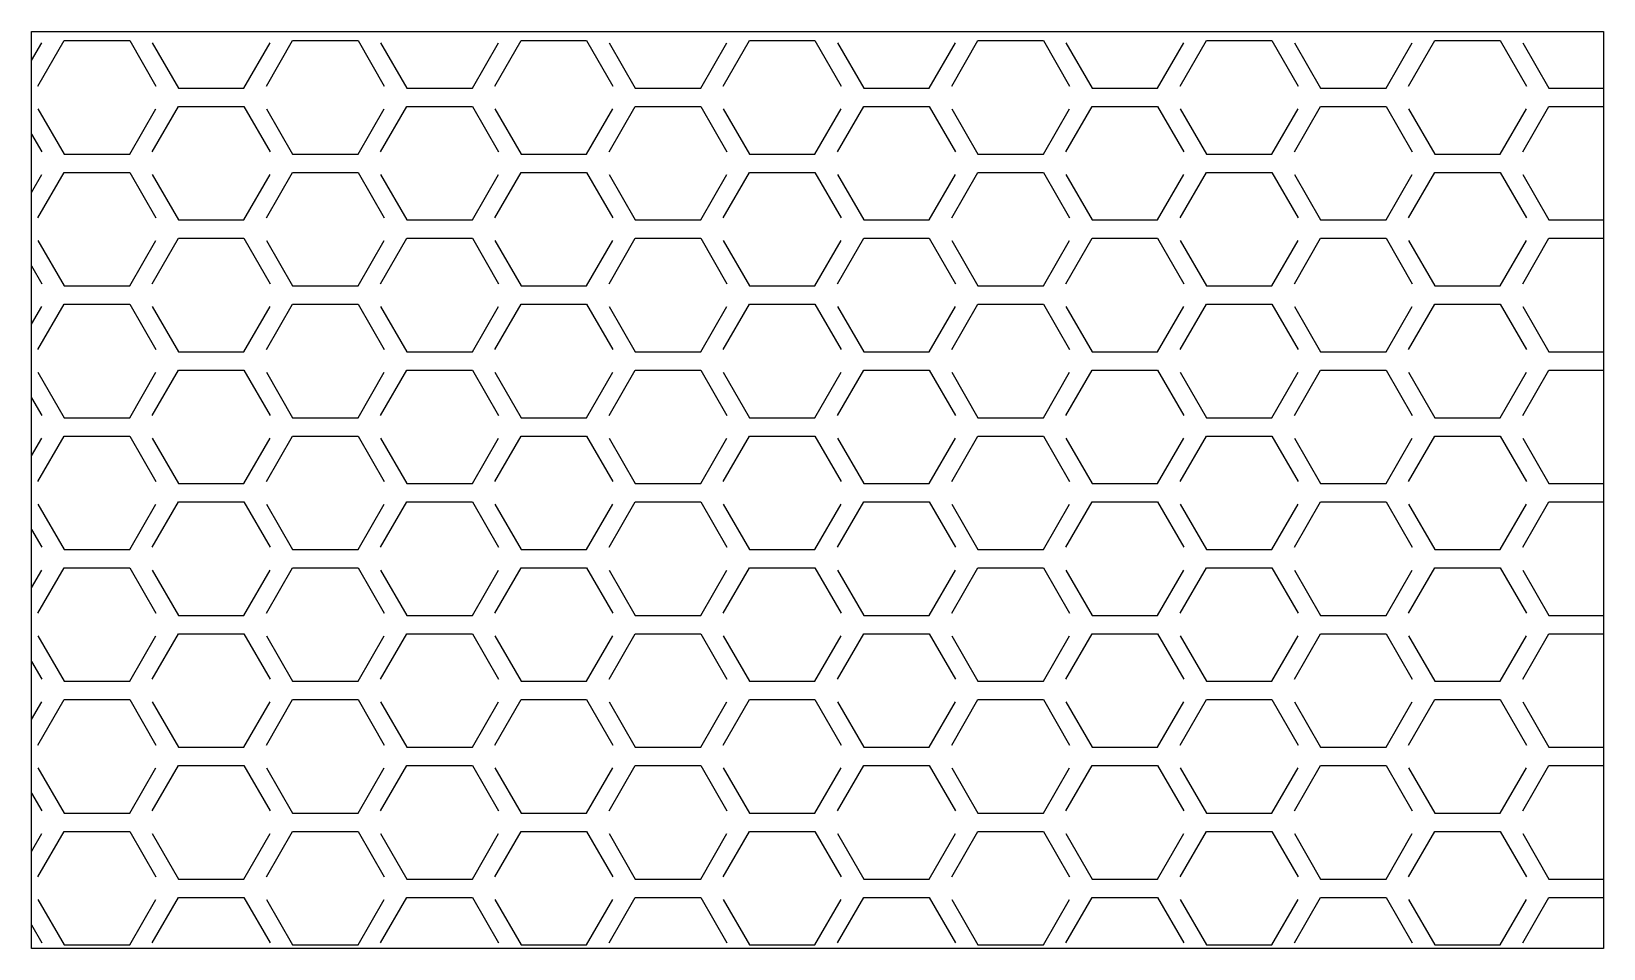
# Model space of a CAD drawing. Header units: millimetres. Extents: x 0 to 120, y 0 to 70.
import ezdxf

# ---------------------------------------------------------------- set-up
doc = ezdxf.new("R2010")
doc.units = ezdxf.units.MM
doc.layers.add('CUT', color=1, linetype='CONTINUOUS')

msp = doc.modelspace()

# ---------------------------------------------------------------- linework, layer by layer
at = {"layer": 'CUT'}
for p, q in [((0, 67.7795), (0.782, 69.134)), ((0, 62.1602), (0.782, 60.8058)), ((0, 57.7193), (0.782, 59.0737)), ((0, 52.1), (0.782, 50.7455)), ((0, 47.659), (0.782, 49.0135)), ((0, 42.0397), (0.782, 40.6853)), ((0, 37.5987), (0.782, 38.9532)), ((0, 31.9795), (0.782, 30.625)), ((0, 27.5385), (0.782, 28.893)), ((0, 21.9192), (0.782, 20.5648)), ((0, 17.4782), (0.782, 18.8327)), ((0, 11.859), (0.782, 10.5045)), ((0, 7.418), (0.782, 8.7725)), ((0, 1.7987), (0.782, 0.4442))]:
    msp.add_line(p, q, dxfattribs=at)
for points in [[(0, 70), (120, 70), (120, 0), (0, 0), (0, 70)], [(0.5, 65.8359), (2.5, 69.3), (7.5, 69.3), (9.5, 65.8359)], [(9.218, 69.134), (11.218, 65.6699), (16.218, 65.6699), (18.218, 69.134)], [(17.936, 65.8359), (19.936, 69.3), (24.936, 69.3), (26.936, 65.8359)], [(26.654, 69.134), (28.654, 65.6699), (33.654, 65.6699), (35.654, 69.134)], [(35.372, 65.8359), (37.372, 69.3), (42.372, 69.3), (44.372, 65.8359)], [(44.09, 69.134), (46.09, 65.6699), (51.09, 65.6699), (53.09, 69.134)], [(52.808, 65.8359), (54.808, 69.3), (59.808, 69.3), (61.808, 65.8359)], [(61.526, 69.134), (63.526, 65.6699), (68.526, 65.6699), (70.526, 69.134)], [(70.244, 65.8359), (72.244, 69.3), (77.244, 69.3), (79.244, 65.8359)], [(78.962, 69.134), (80.962, 65.6699), (85.962, 65.6699), (87.962, 69.134)], [(87.68, 65.8359), (89.68, 69.3), (94.68, 69.3), (96.68, 65.8359)], [(96.398, 69.134), (98.398, 65.6699), (103.398, 65.6699), (105.398, 69.134)], [(105.116, 65.8359), (107.116, 69.3), (112.116, 69.3), (114.116, 65.8359)], [(113.834, 69.134), (115.834, 65.6699), (120, 65.6699)], [(0.5, 64.1038), (2.5, 60.6397), (7.5, 60.6397), (9.5, 64.1038)], [(9.218, 60.8058), (11.218, 64.2699), (16.218, 64.2699), (18.218, 60.8058)], [(17.936, 64.1038), (19.936, 60.6397), (24.936, 60.6397), (26.936, 64.1038)], [(26.654, 60.8058), (28.654, 64.2699), (33.654, 64.2699), (35.654, 60.8058)], [(35.372, 64.1038), (37.372, 60.6397), (42.372, 60.6397), (44.372, 64.1038)], [(44.09, 60.8058), (46.09, 64.2699), (51.09, 64.2699), (53.09, 60.8058)], [(52.808, 64.1038), (54.808, 60.6397), (59.808, 60.6397), (61.808, 64.1038)], [(61.526, 60.8058), (63.526, 64.2699), (68.526, 64.2699), (70.526, 60.8058)], [(70.244, 64.1038), (72.244, 60.6397), (77.244, 60.6397), (79.244, 64.1038)], [(78.962, 60.8058), (80.962, 64.2699), (85.962, 64.2699), (87.962, 60.8058)], [(87.68, 64.1038), (89.68, 60.6397), (94.68, 60.6397), (96.68, 64.1038)], [(96.398, 60.8058), (98.398, 64.2699), (103.398, 64.2699), (105.398, 60.8058)], [(105.116, 64.1038), (107.116, 60.6397), (112.116, 60.6397), (114.116, 64.1038)], [(113.834, 60.8058), (115.834, 64.2699), (120, 64.2699)], [(0.5, 55.7756), (2.5, 59.2397), (7.5, 59.2397), (9.5, 55.7756)], [(9.218, 59.0737), (11.218, 55.6096), (16.218, 55.6096), (18.218, 59.0737)], [(17.936, 55.7756), (19.936, 59.2397), (24.936, 59.2397), (26.936, 55.7756)], [(26.654, 59.0737), (28.654, 55.6096), (33.654, 55.6096), (35.654, 59.0737)], [(35.372, 55.7756), (37.372, 59.2397), (42.372, 59.2397), (44.372, 55.7756)], [(44.09, 59.0737), (46.09, 55.6096), (51.09, 55.6096), (53.09, 59.0737)], [(52.808, 55.7756), (54.808, 59.2397), (59.808, 59.2397), (61.808, 55.7756)], [(61.526, 59.0737), (63.526, 55.6096), (68.526, 55.6096), (70.526, 59.0737)], [(70.244, 55.7756), (72.244, 59.2397), (77.244, 59.2397), (79.244, 55.7756)], [(78.962, 59.0737), (80.962, 55.6096), (85.962, 55.6096), (87.962, 59.0737)], [(87.68, 55.7756), (89.68, 59.2397), (94.68, 59.2397), (96.68, 55.7756)], [(96.398, 59.0737), (98.398, 55.6096), (103.398, 55.6096), (105.398, 59.0737)], [(105.116, 55.7756), (107.116, 59.2397), (112.116, 59.2397), (114.116, 55.7756)], [(113.834, 59.0737), (115.834, 55.6096), (120, 55.6096)], [(0.5, 54.0436), (2.5, 50.5795), (7.5, 50.5795), (9.5, 54.0436)], [(9.218, 50.7455), (11.218, 54.2096), (16.218, 54.2096), (18.218, 50.7455)], [(17.936, 54.0436), (19.936, 50.5795), (24.936, 50.5795), (26.936, 54.0436)], [(26.654, 50.7455), (28.654, 54.2096), (33.654, 54.2096), (35.654, 50.7455)], [(35.372, 54.0436), (37.372, 50.5795), (42.372, 50.5795), (44.372, 54.0436)], [(44.09, 50.7455), (46.09, 54.2096), (51.09, 54.2096), (53.09, 50.7455)], [(52.808, 54.0436), (54.808, 50.5795), (59.808, 50.5795), (61.808, 54.0436)], [(61.526, 50.7455), (63.526, 54.2096), (68.526, 54.2096), (70.526, 50.7455)], [(70.244, 54.0436), (72.244, 50.5795), (77.244, 50.5795), (79.244, 54.0436)], [(78.962, 50.7455), (80.962, 54.2096), (85.962, 54.2096), (87.962, 50.7455)], [(87.68, 54.0436), (89.68, 50.5795), (94.68, 50.5795), (96.68, 54.0436)], [(96.398, 50.7455), (98.398, 54.2096), (103.398, 54.2096), (105.398, 50.7455)], [(105.116, 54.0436), (107.116, 50.5795), (112.116, 50.5795), (114.116, 54.0436)], [(113.834, 50.7455), (115.834, 54.2096), (120, 54.2096)], [(0.5, 45.7154), (2.5, 49.1795), (7.5, 49.1795), (9.5, 45.7154)], [(9.218, 49.0135), (11.218, 45.5494), (16.218, 45.5494), (18.218, 49.0135)], [(17.936, 45.7154), (19.936, 49.1795), (24.936, 49.1795), (26.936, 45.7154)], [(26.654, 49.0135), (28.654, 45.5494), (33.654, 45.5494), (35.654, 49.0135)], [(35.372, 45.7154), (37.372, 49.1795), (42.372, 49.1795), (44.372, 45.7154)], [(44.09, 49.0135), (46.09, 45.5494), (51.09, 45.5494), (53.09, 49.0135)], [(52.808, 45.7154), (54.808, 49.1795), (59.808, 49.1795), (61.808, 45.7154)], [(61.526, 49.0135), (63.526, 45.5494), (68.526, 45.5494), (70.526, 49.0135)], [(70.244, 45.7154), (72.244, 49.1795), (77.244, 49.1795), (79.244, 45.7154)], [(78.962, 49.0135), (80.962, 45.5494), (85.962, 45.5494), (87.962, 49.0135)], [(87.68, 45.7154), (89.68, 49.1795), (94.68, 49.1795), (96.68, 45.7154)], [(96.398, 49.0135), (98.398, 45.5494), (103.398, 45.5494), (105.398, 49.0135)], [(105.116, 45.7154), (107.116, 49.1795), (112.116, 49.1795), (114.116, 45.7154)], [(113.834, 49.0135), (115.834, 45.5494), (120, 45.5494)], [(0.5, 43.9833), (2.5, 40.5192), (7.5, 40.5192), (9.5, 43.9833)], [(9.218, 40.6853), (11.218, 44.1494), (16.218, 44.1494), (18.218, 40.6853)], [(17.936, 43.9833), (19.936, 40.5192), (24.936, 40.5192), (26.936, 43.9833)], [(26.654, 40.6853), (28.654, 44.1494), (33.654, 44.1494), (35.654, 40.6853)], [(35.372, 43.9833), (37.372, 40.5192), (42.372, 40.5192), (44.372, 43.9833)], [(44.09, 40.6853), (46.09, 44.1494), (51.09, 44.1494), (53.09, 40.6853)], [(52.808, 43.9833), (54.808, 40.5192), (59.808, 40.5192), (61.808, 43.9833)], [(61.526, 40.6853), (63.526, 44.1494), (68.526, 44.1494), (70.526, 40.6853)], [(70.244, 43.9833), (72.244, 40.5192), (77.244, 40.5192), (79.244, 43.9833)], [(78.962, 40.6853), (80.962, 44.1494), (85.962, 44.1494), (87.962, 40.6853)], [(87.68, 43.9833), (89.68, 40.5192), (94.68, 40.5192), (96.68, 43.9833)], [(96.398, 40.6853), (98.398, 44.1494), (103.398, 44.1494), (105.398, 40.6853)], [(105.116, 43.9833), (107.116, 40.5192), (112.116, 40.5192), (114.116, 43.9833)], [(113.834, 40.6853), (115.834, 44.1494), (120, 44.1494)], [(0.5, 35.6551), (2.5, 39.1192), (7.5, 39.1192), (9.5, 35.6551)], [(9.218, 38.9532), (11.218, 35.4891), (16.218, 35.4891), (18.218, 38.9532)], [(17.936, 35.6551), (19.936, 39.1192), (24.936, 39.1192), (26.936, 35.6551)], [(26.654, 38.9532), (28.654, 35.4891), (33.654, 35.4891), (35.654, 38.9532)], [(35.372, 35.6551), (37.372, 39.1192), (42.372, 39.1192), (44.372, 35.6551)], [(44.09, 38.9532), (46.09, 35.4891), (51.09, 35.4891), (53.09, 38.9532)], [(52.808, 35.6551), (54.808, 39.1192), (59.808, 39.1192), (61.808, 35.6551)], [(61.526, 38.9532), (63.526, 35.4891), (68.526, 35.4891), (70.526, 38.9532)], [(70.244, 35.6551), (72.244, 39.1192), (77.244, 39.1192), (79.244, 35.6551)], [(78.962, 38.9532), (80.962, 35.4891), (85.962, 35.4891), (87.962, 38.9532)], [(87.68, 35.6551), (89.68, 39.1192), (94.68, 39.1192), (96.68, 35.6551)], [(96.398, 38.9532), (98.398, 35.4891), (103.398, 35.4891), (105.398, 38.9532)], [(105.116, 35.6551), (107.116, 39.1192), (112.116, 39.1192), (114.116, 35.6551)], [(113.834, 38.9532), (115.834, 35.4891), (120, 35.4891)], [(0.5, 33.9231), (2.5, 30.459), (7.5, 30.459), (9.5, 33.9231)], [(9.218, 30.625), (11.218, 34.0891), (16.218, 34.0891), (18.218, 30.625)], [(17.936, 33.9231), (19.936, 30.459), (24.936, 30.459), (26.936, 33.9231)], [(26.654, 30.625), (28.654, 34.0891), (33.654, 34.0891), (35.654, 30.625)], [(35.372, 33.9231), (37.372, 30.459), (42.372, 30.459), (44.372, 33.9231)], [(44.09, 30.625), (46.09, 34.0891), (51.09, 34.0891), (53.09, 30.625)], [(52.808, 33.9231), (54.808, 30.459), (59.808, 30.459), (61.808, 33.9231)], [(61.526, 30.625), (63.526, 34.0891), (68.526, 34.0891), (70.526, 30.625)], [(70.244, 33.9231), (72.244, 30.459), (77.244, 30.459), (79.244, 33.9231)], [(78.962, 30.625), (80.962, 34.0891), (85.962, 34.0891), (87.962, 30.625)], [(87.68, 33.9231), (89.68, 30.459), (94.68, 30.459), (96.68, 33.9231)], [(96.398, 30.625), (98.398, 34.0891), (103.398, 34.0891), (105.398, 30.625)], [(105.116, 33.9231), (107.116, 30.459), (112.116, 30.459), (114.116, 33.9231)], [(113.834, 30.625), (115.834, 34.0891), (120, 34.0891)], [(0.5, 25.5949), (2.5, 29.059), (7.5, 29.059), (9.5, 25.5949)], [(9.218, 28.893), (11.218, 25.4289), (16.218, 25.4289), (18.218, 28.893)], [(17.936, 25.5949), (19.936, 29.059), (24.936, 29.059), (26.936, 25.5949)], [(26.654, 28.893), (28.654, 25.4289), (33.654, 25.4289), (35.654, 28.893)], [(35.372, 25.5949), (37.372, 29.059), (42.372, 29.059), (44.372, 25.5949)], [(44.09, 28.893), (46.09, 25.4289), (51.09, 25.4289), (53.09, 28.893)], [(52.808, 25.5949), (54.808, 29.059), (59.808, 29.059), (61.808, 25.5949)], [(61.526, 28.893), (63.526, 25.4289), (68.526, 25.4289), (70.526, 28.893)], [(70.244, 25.5949), (72.244, 29.059), (77.244, 29.059), (79.244, 25.5949)], [(78.962, 28.893), (80.962, 25.4289), (85.962, 25.4289), (87.962, 28.893)], [(87.68, 25.5949), (89.68, 29.059), (94.68, 29.059), (96.68, 25.5949)], [(96.398, 28.893), (98.398, 25.4289), (103.398, 25.4289), (105.398, 28.893)], [(105.116, 25.5949), (107.116, 29.059), (112.116, 29.059), (114.116, 25.5949)], [(113.834, 28.893), (115.834, 25.4289), (120, 25.4289)], [(9.218, 20.5648), (11.218, 24.0289), (16.218, 24.0289), (18.218, 20.5648)], [(26.654, 20.5648), (28.654, 24.0289), (33.654, 24.0289), (35.654, 20.5648)], [(44.09, 20.5648), (46.09, 24.0289), (51.09, 24.0289), (53.09, 20.5648)], [(61.526, 20.5648), (63.526, 24.0289), (68.526, 24.0289), (70.526, 20.5648)], [(78.962, 20.5648), (80.962, 24.0289), (85.962, 24.0289), (87.962, 20.5648)], [(96.398, 20.5648), (98.398, 24.0289), (103.398, 24.0289), (105.398, 20.5648)], [(113.834, 20.5648), (115.834, 24.0289), (120, 24.0289)], [(0.5, 23.8628), (2.5, 20.3987), (7.5, 20.3987), (9.5, 23.8628)], [(17.936, 23.8628), (19.936, 20.3987), (24.936, 20.3987), (26.936, 23.8628)], [(35.372, 23.8628), (37.372, 20.3987), (42.372, 20.3987), (44.372, 23.8628)], [(52.808, 23.8628), (54.808, 20.3987), (59.808, 20.3987), (61.808, 23.8628)], [(70.244, 23.8628), (72.244, 20.3987), (77.244, 20.3987), (79.244, 23.8628)], [(87.68, 23.8628), (89.68, 20.3987), (94.68, 20.3987), (96.68, 23.8628)], [(105.116, 23.8628), (107.116, 20.3987), (112.116, 20.3987), (114.116, 23.8628)], [(0.5, 15.5346), (2.5, 18.9987), (7.5, 18.9987), (9.5, 15.5346)], [(9.218, 18.8327), (11.218, 15.3686), (16.218, 15.3686), (18.218, 18.8327)], [(17.936, 15.5346), (19.936, 18.9987), (24.936, 18.9987), (26.936, 15.5346)], [(26.654, 18.8327), (28.654, 15.3686), (33.654, 15.3686), (35.654, 18.8327)], [(35.372, 15.5346), (37.372, 18.9987), (42.372, 18.9987), (44.372, 15.5346)], [(44.09, 18.8327), (46.09, 15.3686), (51.09, 15.3686), (53.09, 18.8327)], [(52.808, 15.5346), (54.808, 18.9987), (59.808, 18.9987), (61.808, 15.5346)], [(61.526, 18.8327), (63.526, 15.3686), (68.526, 15.3686), (70.526, 18.8327)], [(70.244, 15.5346), (72.244, 18.9987), (77.244, 18.9987), (79.244, 15.5346)], [(78.962, 18.8327), (80.962, 15.3686), (85.962, 15.3686), (87.962, 18.8327)], [(87.68, 15.5346), (89.68, 18.9987), (94.68, 18.9987), (96.68, 15.5346)], [(96.398, 18.8327), (98.398, 15.3686), (103.398, 15.3686), (105.398, 18.8327)], [(105.116, 15.5346), (107.116, 18.9987), (112.116, 18.9987), (114.116, 15.5346)], [(113.834, 18.8327), (115.834, 15.3686), (120, 15.3686)], [(0.5, 13.8026), (2.5, 10.3385), (7.5, 10.3385), (9.5, 13.8026)], [(9.218, 10.5045), (11.218, 13.9686), (16.218, 13.9686), (18.218, 10.5045)], [(17.936, 13.8026), (19.936, 10.3385), (24.936, 10.3385), (26.936, 13.8026)], [(26.654, 10.5045), (28.654, 13.9686), (33.654, 13.9686), (35.654, 10.5045)], [(35.372, 13.8026), (37.372, 10.3385), (42.372, 10.3385), (44.372, 13.8026)], [(44.09, 10.5045), (46.09, 13.9686), (51.09, 13.9686), (53.09, 10.5045)], [(52.808, 13.8026), (54.808, 10.3385), (59.808, 10.3385), (61.808, 13.8026)], [(61.526, 10.5045), (63.526, 13.9686), (68.526, 13.9686), (70.526, 10.5045)], [(70.244, 13.8026), (72.244, 10.3385), (77.244, 10.3385), (79.244, 13.8026)], [(78.962, 10.5045), (80.962, 13.9686), (85.962, 13.9686), (87.962, 10.5045)], [(87.68, 13.8026), (89.68, 10.3385), (94.68, 10.3385), (96.68, 13.8026)], [(96.398, 10.5045), (98.398, 13.9686), (103.398, 13.9686), (105.398, 10.5045)], [(105.116, 13.8026), (107.116, 10.3385), (112.116, 10.3385), (114.116, 13.8026)], [(113.834, 10.5045), (115.834, 13.9686), (120, 13.9686)], [(0.5, 5.4744), (2.5, 8.9385), (7.5, 8.9385), (9.5, 5.4744)], [(9.218, 8.7725), (11.218, 5.3083), (16.218, 5.3083), (18.218, 8.7725)], [(17.936, 5.4744), (19.936, 8.9385), (24.936, 8.9385), (26.936, 5.4744)], [(26.654, 8.7725), (28.654, 5.3083), (33.654, 5.3083), (35.654, 8.7725)], [(35.372, 5.4744), (37.372, 8.9385), (42.372, 8.9385), (44.372, 5.4744)], [(44.09, 8.7725), (46.09, 5.3083), (51.09, 5.3083), (53.09, 8.7725)], [(52.808, 5.4744), (54.808, 8.9385), (59.808, 8.9385), (61.808, 5.4744)], [(61.526, 8.7725), (63.526, 5.3083), (68.526, 5.3083), (70.526, 8.7725)], [(70.244, 5.4744), (72.244, 8.9385), (77.244, 8.9385), (79.244, 5.4744)], [(78.962, 8.7725), (80.962, 5.3083), (85.962, 5.3083), (87.962, 8.7725)], [(87.68, 5.4744), (89.68, 8.9385), (94.68, 8.9385), (96.68, 5.4744)], [(96.398, 8.7725), (98.398, 5.3083), (103.398, 5.3083), (105.398, 8.7725)], [(105.116, 5.4744), (107.116, 8.9385), (112.116, 8.9385), (114.116, 5.4744)], [(113.834, 8.7725), (115.834, 5.3083), (120, 5.3083)], [(0.5, 3.7423), (2.5, 0.2782), (7.5, 0.2782), (9.5, 3.7423)], [(9.218, 0.4442), (11.218, 3.9083), (16.218, 3.9083), (18.218, 0.4442)], [(17.936, 3.7423), (19.936, 0.2782), (24.936, 0.2782), (26.936, 3.7423)], [(26.654, 0.4442), (28.654, 3.9083), (33.654, 3.9083), (35.654, 0.4442)], [(35.372, 3.7423), (37.372, 0.2782), (42.372, 0.2782), (44.372, 3.7423)], [(44.09, 0.4442), (46.09, 3.9083), (51.09, 3.9083), (53.09, 0.4442)], [(52.808, 3.7423), (54.808, 0.2782), (59.808, 0.2782), (61.808, 3.7423)], [(61.526, 0.4442), (63.526, 3.9083), (68.526, 3.9083), (70.526, 0.4442)], [(70.244, 3.7423), (72.244, 0.2782), (77.244, 0.2782), (79.244, 3.7423)], [(78.962, 0.4442), (80.962, 3.9083), (85.962, 3.9083), (87.962, 0.4442)], [(87.68, 3.7423), (89.68, 0.2782), (94.68, 0.2782), (96.68, 3.7423)], [(96.398, 0.4442), (98.398, 3.9083), (103.398, 3.9083), (105.398, 0.4442)], [(105.116, 3.7423), (107.116, 0.2782), (112.116, 0.2782), (114.116, 3.7423)], [(113.834, 0.4442), (115.834, 3.9083), (120, 3.9083)]]:
    msp.add_lwpolyline(points, dxfattribs=at)

doc.saveas('drawing.dxf')
